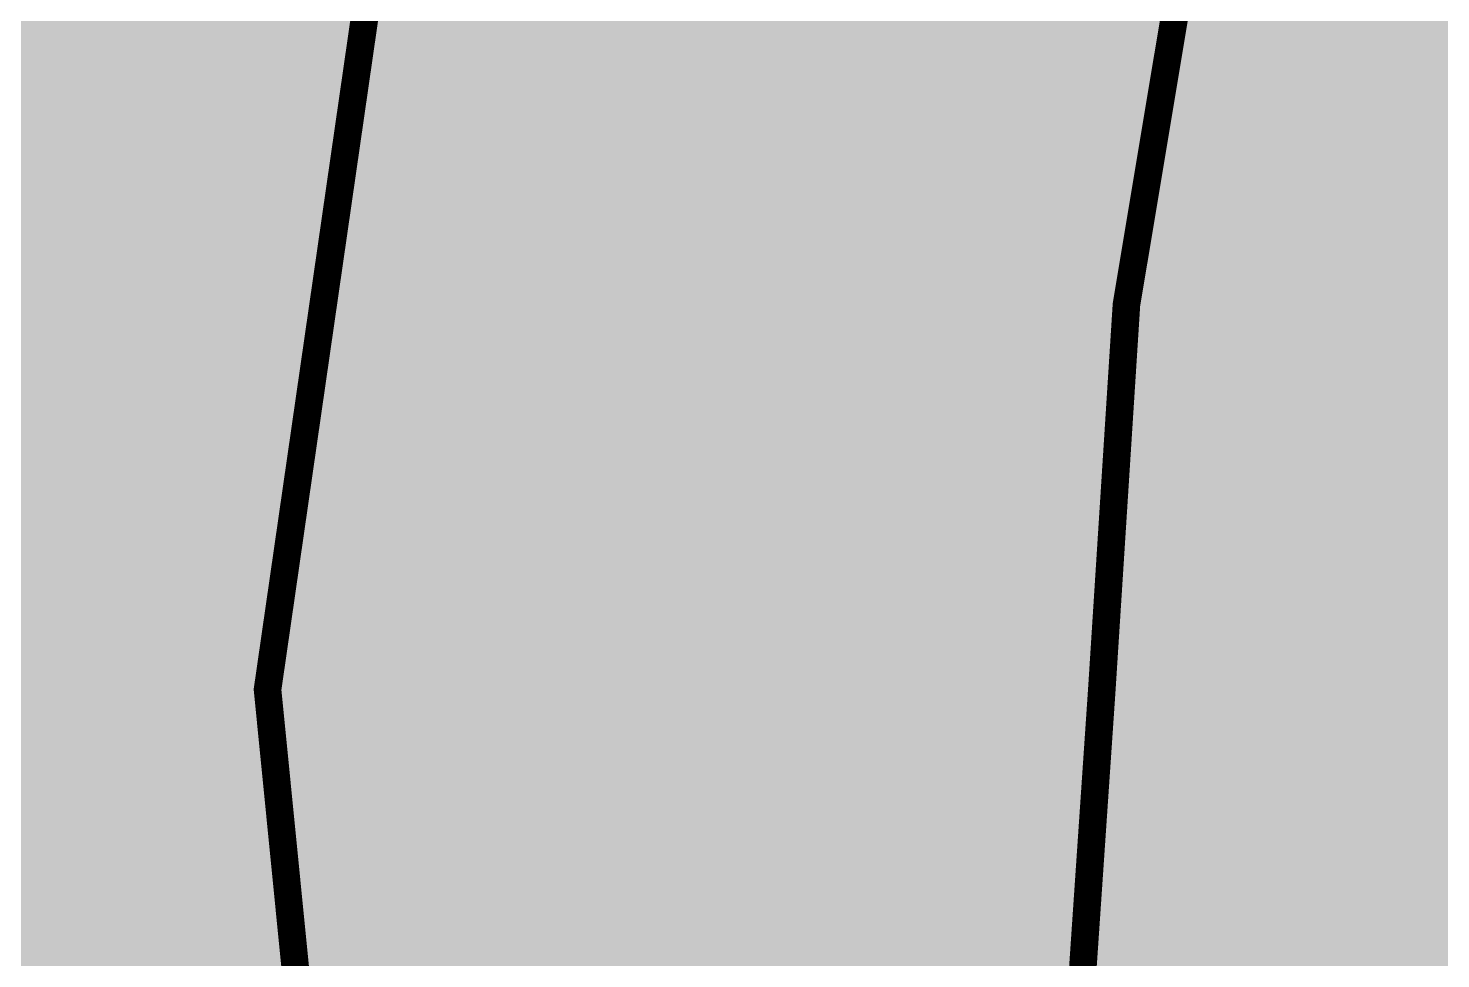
# Model space of a CAD drawing. Header units: inches. Extents: x 50027 to 54188, y -4291 to 1318.
# Drawn here: x 51657.943 to 51662.006, y 779.416 to 782.093 of the extents above; entities that cross this region are included whole.
import ezdxf

# ---------------------------------------------------------------- set-up
doc = ezdxf.new("R2010")
doc.units = ezdxf.units.IN
doc.linetypes.add('HIDDEN', pattern=[9.525, 6.35, -3.175])
doc.layers.add('ACQUA', color=7, linetype='Continuous', true_color=0x76b1f9)
doc.layers.add('water hatch', color=121, linetype='Continuous')

# ---------------------------------------------------------------- blocks, each defined once
blk = doc.blocks.new('FOUNTAIN')
at = {"layer": 'ACQUA'}
h = blk.add_hatch(color=152, dxfattribs=at)
h.set_gradient(color1=(17, 92, 212), rotation=90, one_color=1, tint=1)
h.paths.add_polyline_path([(613.01, 1197.137), (613.01, 1212.965), (607.729, 1228.793), (607.729, 1244.621), (602.448, 1260.449), (602.448, 1276.277), (597.168, 1292.105), (594.527, 1307.933), (591.887, 1323.76), (602.448, 1339.588), (599.808, 1355.416), (591.887, 1371.244), (581.326, 1387.072), (581.326, 1402.9), (576.045, 1418.728), (576.045, 1434.556), (573.405, 1450.384), (573.405, 1466.212), (568.124, 1482.04), (562.843, 1497.867), (554.922, 1513.695), (539.08, 1516.333), (528.519, 1532.161), (512.677, 1526.885), (502.116, 1511.057), (486.274, 1503.144), (475.712, 1487.316), (470.432, 1455.66), (467.791, 1439.832), (465.151, 1424.004), (462.511, 1408.176), (459.87, 1392.348), (459.87, 1344.864), (451.949, 1329.036), (446.669, 1313.208), (449.309, 1297.381), (462.511, 1281.553), (467.791, 1263.087), (462.511, 1231.431), (457.23, 1215.603), (451.949, 1199.775), (446.669, 1183.947), (454.59, 1168.119), (457.23, 1152.291), (462.511, 1136.463), (475.712, 1120.636), (486.274, 1104.808), (478.353, 1088.98), (467.791, 1073.152), (467.791, 1041.496), (480.993, 1025.668), (494.195, 1009.84), (491.554, 994.012), (488.914, 978.184), (488.914, 962.356), (491.554, 946.529), (494.195, 930.701), (494.195, 896.407), (491.554, 880.579), (491.554, 864.751), (494.195, 848.923), (504.756, 833.095), (504.756, 817.267), (491.554, 801.439), (491.554, 753.956), (488.914, 738.128), (480.993, 722.3), (480.993, 706.472), (486.274, 690.644), (494.195, 674.816), (510.037, 664.264), (517.958, 648.436), (517.958, 632.608), (515.317, 616.78), (515.317, 585.124), (517.958, 569.297), (517.958, 553.469), (515.317, 535.003), (515.317, 405.741), (512.677, 389.913), (505.819, 342.43), (507.396, 326.602), (504.756, 310.774), (508.665, 294.946), (510.037, 241.715), (536.44, 241.715), (536.44, 244.824), (539.08, 260.652), (539.08, 276.662), (539.145, 276.662), (544.698, 292.308), (543.93, 308.373), (544.56, 323.964), (545.819, 342.43), (547.001, 360.896), (549.642, 376.724), (549.642, 455.863), (544.361, 471.691), (539.08, 487.519), (539.08, 519.175), (544.361, 535.003), (552.282, 550.831), (552.282, 585.124), (547.001, 600.952), (547.001, 648.436), (560.203, 664.264), (560.203, 680.092), (557.563, 698.558), (557.563, 764.507), (552.282, 780.335), (557.563, 796.163), (562.843, 811.991), (547.001, 822.543), (544.361, 841.009), (544.361, 872.665), (557.563, 888.493), (557.563, 904.321), (573.405, 896.407), (578.685, 880.579), (573.405, 864.751), (581.326, 848.923), (594.527, 864.751), (599.808, 880.579), (599.808, 896.407), (591.887, 912.235), (586.606, 928.063), (591.887, 943.89), (594.527, 959.718), (597.168, 975.546), (597.168, 991.374), (583.966, 1007.202), (591.887, 1023.03), (586.606, 1038.858), (586.606, 1054.686), (594.527, 1070.514), (610.369, 1086.342), (605.089, 1102.17), (602.448, 1117.998), (602.448, 1133.826), (591.887, 1149.653), (591.887, 1165.481)])
h.paths.add_polyline_path([(493.995, 1088.79), (499.416, 1086.081), (499.416, 1080.665), (498.331, 1075.249), (498.331, 1057.917), (496.163, 1052.501), (490.742, 1054.667), (488.031, 1060.083), (486.405, 1065.5), (485.863, 1070.916), (485.863, 1076.332), (487.489, 1082.29), (492.493, 1089.164)], flags=16)
h.paths.add_polyline_path([(565.408, 978.483), (569.099, 972.952), (569.714, 967.421), (569.714, 961.276), (568.484, 955.745), (566.023, 949.6), (566.023, 944.069), (566.639, 938.538), (565.408, 933.007), (562.948, 927.477), (557.412, 926.862), (557.412, 954.516), (554.952, 960.047), (553.107, 966.192), (553.107, 971.723), (554.337, 977.254), (559.504, 980.695)], flags=16)
h.paths.add_polyline_path([(516.197, 771.531), (516.825, 769.648), (516.825, 767.766), (518.081, 765.884), (519.965, 763.06), (519.965, 753.962), (518.71, 752.08), (518.71, 745.806), (517.453, 743.296), (516.197, 740.786), (514.313, 738.904), (512.429, 738.904), (511.801, 740.786), (510.545, 742.668), (509.917, 745.178), (509.917, 747.06), (509.289, 748.943), (508.661, 750.825), (508.661, 760.237), (509.289, 762.119), (509.289, 765.884), (509.289, 767.766), (510.545, 769.648), (513.371, 771.531)], flags=16)
at = {"layer": 'ACQUA', "linetype": 'Continuous', "const_width": 1.321, "elevation": -1.128}
for points in [[(510.037, 231.715), (508.665, 284.946), (504.756, 300.774), (507.396, 316.602), (505.819, 332.43), (512.677, 379.913), (515.317, 395.741), (515.317, 535.003), (517.958, 553.469), (517.958, 569.297), (515.317, 585.124), (515.317, 616.78), (517.958, 632.608), (517.958, 648.436), (510.037, 664.264)], [(560.203, 664.264), (547.001, 648.436), (547.001, 600.952), (552.282, 585.124), (552.282, 550.831), (544.361, 535.003), (539.08, 519.175), (539.08, 467.519), (544.361, 461.691), (549.642, 445.863), (549.642, 366.724), (547.001, 350.896), (545.819, 332.43), (544.56, 313.964), (543.93, 298.373), (544.698, 282.308), (539.08, 266.48), (539.08, 250.652), (536.44, 234.824), (536.44, 232.186)]]:
    blk.add_lwpolyline(points, dxfattribs=at)

msp = doc.modelspace()

# ---------------------------------------------------------------- hatches: boundary and pattern name
at = {"layer": 'water hatch'}
h = msp.add_hatch(color=256, dxfattribs=at)
h.dxf.hatch_style = 1
h.set_gradient(color1=(132, 132, 132), one_color=1, tint=1, name='CYLINDER')
h.paths.add_polyline_path([(51611.55147, 766.2442), (52007.55147, 766.2442), (52007.55147, 754.2442), (51611.55147, 754.2442)])
h.paths.add_polyline_path([(51605.55147, 790.2442), (52013.55147, 790.2442), (52013.55147, 766.2442), (51605.55147, 766.2442)])

# ---------------------------------------------------------------- block references
at = {"linetype": 'HIDDEN', "xscale": 0.0600000000000015, "yscale": 0.0600000000000015, "zscale": 0.0600000000000015}
msp.add_blockref('FOUNTAIN', (51628.28228, 760.24419, 0.0677), dxfattribs=at)

doc.saveas('drawing.dxf')
